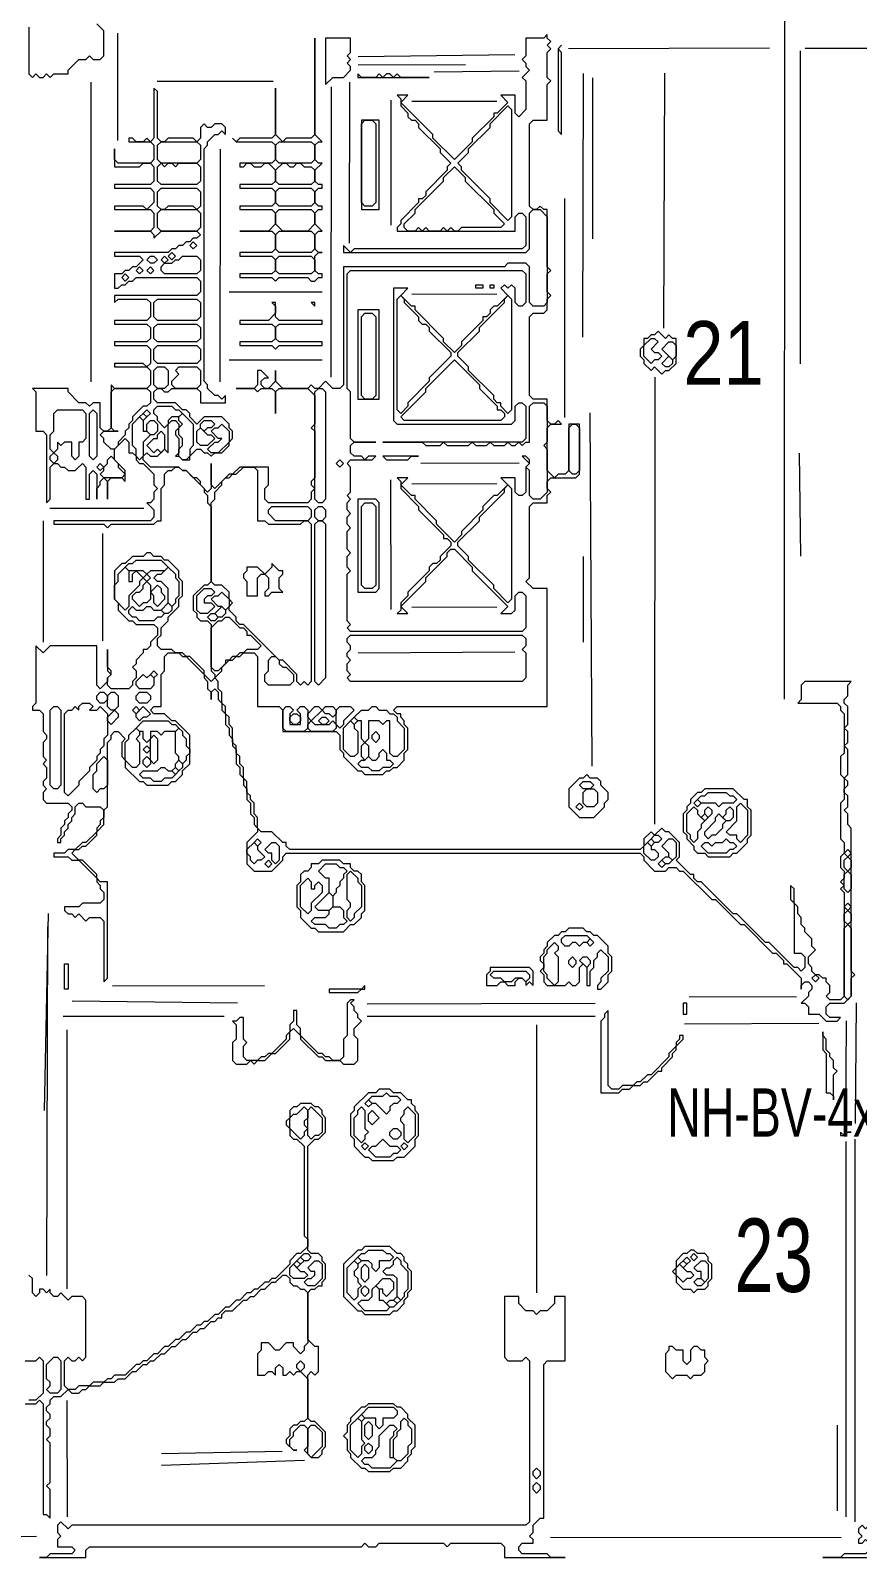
# Model space of a CAD drawing. Extents: x 10 to 1971, y 11 to 1392.
# Drawn here: x 636.5 to 867.7, y 375 to 802.1 of the extents above; entities that cross this region are included whole.
import ezdxf

# ---------------------------------------------------------------- set-up
doc = ezdxf.new("R2010")
doc.units = 0
for name, color, linetype, lineweight in [('OCR_TEXT', 6, 'Continuous', 0), ('TRACE_CURVE', 6, 'Continuous', 0), ('TRACE_STRAIGHT', 5, 'Continuous', 0), ('TRACE_TEXT_SYMBOL', 6, 'Continuous', 0)]:
    doc.layers.add(name, color=color, linetype=linetype, lineweight=lineweight)
doc.styles.add('wqy-unicode', font='wqy-unicode.lff')

msp = doc.modelspace()

# ---------------------------------------------------------------- linework, layer by layer
at = {"layer": 'TRACE_CURVE', "color": 6}
for points in [[(636, 803), (636, 790), (637, 789), (638, 790), (639, 789), (640, 789), (641, 790), (642, 789), (643, 790), (647, 790), (647, 791), (650, 794), (652, 794), (653, 795), (654, 794), (656, 794), (657, 795), (657, 802), (655, 804)], [(716, 800), (716, 773), (715, 772), (708, 772), (707, 771), (705, 773), (705, 786), (705, 773), (704, 772), (695, 772), (694, 771), (693, 772), (694, 771), (704, 771), (705, 770), (705, 766), (704, 765), (695, 765), (695, 764), (696, 764), (697, 765), (698, 765), (699, 764), (701, 764), (702, 765), (703, 765), (705, 763), (705, 760), (704, 759), (695, 759), (695, 758), (704, 758), (705, 757), (705, 754), (704, 753), (695, 753), (695, 752), (704, 752), (705, 751), (705, 748), (703, 746), (695, 746), (704, 746), (705, 745), (705, 741), (704, 740), (695, 740), (695, 739), (704, 739), (705, 738), (705, 735), (704, 734), (695, 734), (695, 733), (704, 733), (705, 732), (706, 733), (714, 733), (715, 732), (716, 732), (717, 733), (718, 733), (718, 734), (717, 734)], [(717, 734), (716, 735), (716, 739), (717, 740), (718, 740), (717, 740), (716, 741), (716, 745), (717, 746), (718, 746), (716, 748), (716, 751), (717, 752), (718, 752), (718, 753), (717, 753), (716, 754), (716, 757), (717, 758), (718, 758), (718, 759), (717, 759), (716, 760), (716, 763), (718, 765), (717, 765), (716, 766), (716, 770), (717, 771), (718, 771), (716, 773), (716, 800)], [(781, 801), (780, 800), (775, 800), (775, 795), (774, 794), (775, 793), (775, 792), (776, 791), (774, 789), (775, 788), (775, 780), (773, 778), (772, 779), (772, 784), (768, 784), (770, 782), (767, 779), (766, 779), (766, 778), (760, 772), (760, 771), (755, 766), (749, 772), (749, 773), (740, 782), (742, 784), (739, 784), (740, 783), (740, 781), (742, 779), (742, 778), (743, 777), (744, 777), (745, 776), (745, 775), (751, 769), (751, 768), (754, 765), (753, 764), (753, 763), (747, 757), (747, 756), (746, 755), (745, 755), (745, 754), (740, 749), (740, 748), (739, 747), (739, 746), (772, 746), (772, 750), (773, 751), (774, 751), (775, 750), (775, 742), (774, 741), (727, 741), (726, 740), (724, 742), (724, 740), (775, 740), (776, 741), (776, 751), (777, 752)], [(781, 646), (777, 646), (775, 648), (776, 649), (776, 669), (777, 670), (781, 670), (781, 672), (782, 673), (781, 674), (781, 676), (782, 677), (789, 677), (790, 678), (790, 692), (787, 692), (787, 679), (786, 678), (784, 678), (783, 677), (781, 679), (781, 691), (782, 692), (785, 692), (784, 693), (783, 692), (782, 692), (781, 693), (781, 699), (777, 699), (776, 700), (776, 722), (777, 723), (780, 723), (781, 724), (781, 727), (782, 728), (781, 729), (781, 734), (782, 735), (781, 736), (781, 752), (780, 752), (779, 753), (778, 752), (777, 752), (776, 753), (776, 776), (777, 777), (781, 777), (781, 787), (782, 788), (781, 789), (781, 796), (782, 797), (781, 798), (782, 799), (781, 800), (781, 801)], [(683, 702), (684, 701), (684, 698), (691, 698), (691, 700), (690, 699), (689, 700), (688, 700), (686, 702), (686, 703), (685, 704), (685, 769), (686, 770), (686, 771), (688, 773), (689, 773), (690, 774), (691, 773), (691, 775), (690, 776), (688, 776), (687, 775), (686, 775), (685, 776), (684, 775), (684, 772), (683, 771), (682, 772), (675, 772), (674, 771), (673, 771), (672, 772), (672, 785), (671, 786), (671, 772), (670, 771), (669, 772), (668, 771), (666, 771), (665, 772), (664, 772), (664, 771), (670, 771), (671, 770), (671, 766), (670, 765), (661, 765), (660, 766), (660, 769), (660, 764), (667, 764), (668, 765), (670, 765), (671, 764), (671, 760), (670, 759), (660, 759), (660, 758), (670, 758), (671, 757), (671, 754), (669, 752), (668, 753), (660, 753)], [(660, 753), (660, 752), (670, 752), (671, 751), (671, 747), (670, 746), (660, 746), (670, 746), (671, 745), (671, 744), (673, 746), (683, 746), (684, 745), (683, 744), (682, 744), (681, 743), (680, 743), (679, 742), (678, 742), (677, 741), (676, 741), (675, 740), (660, 740), (660, 739), (667, 739), (668, 738), (666, 736), (665, 736), (664, 735), (663, 735), (662, 734), (660, 734), (660, 730), (661, 730), (662, 731), (663, 731), (664, 732), (665, 732), (666, 733), (683, 733), (684, 732), (684, 729), (683, 728), (660, 728), (660, 726), (661, 727), (669, 727), (670, 726), (670, 722), (669, 721), (660, 721), (660, 720), (669, 720), (670, 719), (670, 716), (669, 715), (660, 715), (660, 714), (669, 714), (670, 713), (670, 709), (669, 708), (668, 709), (660, 709)], [(777, 752), (779, 752), (781, 750), (781, 726), (780, 725), (777, 725), (776, 726), (776, 736), (775, 737), (770, 737), (769, 736), (724, 736), (724, 703), (723, 702), (721, 702), (719, 704), (717, 702), (716, 702), (715, 703), (714, 702), (707, 702), (705, 704), (705, 707), (705, 704), (703, 702), (702, 702), (701, 703), (701, 704), (702, 705), (703, 705), (701, 707), (700, 707), (700, 703), (699, 702), (694, 702), (699, 702), (700, 701), (701, 702), (704, 702), (705, 701), (705, 695), (705, 701), (706, 702), (714, 702), (716, 700), (716, 692), (715, 691), (716, 690), (716, 677), (715, 676), (715, 675), (716, 674), (715, 673), (715, 671), (714, 670), (703, 670), (702, 671), (702, 674), (703, 675), (703, 680), (695, 680), (693, 678), (692, 678), (688, 674)], [(725, 734), (726, 735), (774, 735), (775, 734), (775, 726), (774, 725), (773, 725), (772, 726), (772, 730), (771, 731), (770, 730), (769, 731), (768, 730), (770, 728), (767, 725), (766, 725), (765, 724), (765, 723), (764, 722), (763, 722), (763, 721), (757, 715), (757, 714), (755, 712), (752, 715), (752, 716), (744, 724), (744, 725), (743, 725), (740, 728), (742, 730), (738, 730), (738, 693), (739, 692), (771, 692), (772, 693), (772, 697), (773, 698), (774, 698), (775, 697), (775, 688), (774, 687), (735, 687), (746, 687), (747, 686), (751, 686), (752, 687), (753, 686), (759, 686), (760, 687), (761, 686), (764, 686), (765, 687), (766, 686), (769, 686), (770, 687), (771, 686), (772, 686), (773, 687), (774, 686), (775, 687), (776, 687), (776, 697), (777, 698)], [(747, 649), (753, 655), (753, 656), (754, 657), (755, 657), (760, 652), (760, 651), (770, 641), (768, 639), (771, 639), (772, 640), (772, 644), (773, 645), (774, 645), (775, 644), (775, 635), (774, 634), (726, 634), (725, 635), (726, 636), (725, 637), (725, 650), (726, 651), (725, 652), (725, 655), (726, 656), (725, 657), (725, 662), (726, 663), (725, 664), (725, 666), (726, 667), (725, 668), (725, 670), (726, 671), (725, 672), (726, 673), (726, 680), (725, 681), (726, 682), (732, 682), (733, 683), (731, 683), (730, 682), (729, 683), (727, 683), (726, 684), (726, 686), (727, 687), (733, 687), (727, 687), (726, 688), (726, 701), (725, 702), (725, 734)], [(660, 709), (660, 708), (669, 708), (670, 707), (670, 703), (669, 702), (660, 702), (659, 703), (659, 691), (658, 690), (657, 690), (656, 691), (656, 698), (654, 698), (653, 697), (652, 698), (650, 698), (647, 701), (647, 702), (637, 702), (638, 701), (638, 690), (640, 690), (641, 689), (641, 670), (642, 671), (642, 680), (643, 681), (644, 681), (645, 680), (646, 680), (647, 679), (649, 679), (651, 681), (652, 680), (652, 671), (653, 671), (653, 678), (654, 679), (655, 678), (655, 671), (655, 674), (656, 675), (656, 676), (657, 677), (658, 676), (658, 671), (658, 676), (659, 677), (662, 677), (663, 676), (663, 679), (660, 682), (660, 685), (663, 688), (664, 687), (664, 684), (665, 684), (666, 683), (666, 682), (667, 681), (668, 681), (671, 678), (671, 675)], [(688, 674), (687, 675), (687, 681), (687, 674), (686, 673), (684, 675), (684, 676), (683, 677), (682, 677), (680, 679), (679, 679), (678, 680), (670, 680), (668, 682), (668, 683), (669, 684), (670, 683), (672, 683), (674, 685), (675, 684), (675, 692), (676, 693), (677, 693), (678, 692), (678, 691), (677, 690), (677, 689), (678, 688), (678, 684), (677, 683), (678, 683), (679, 682), (681, 682), (681, 683), (683, 685), (684, 685), (685, 684), (686, 684), (687, 683), (688, 684), (690, 684), (692, 686), (692, 687), (693, 688), (693, 690), (692, 691), (692, 692), (690, 694), (685, 694), (683, 692), (681, 694), (681, 695), (680, 696), (679, 696), (677, 698), (672, 698), (671, 699), (671, 701), (672, 702), (673, 702), (674, 701), (675, 701), (676, 702), (683, 702)], [(777, 698), (780, 698), (781, 697), (781, 687), (780, 686), (781, 685), (781, 673), (779, 671), (777, 671), (776, 672), (776, 679), (775, 680), (776, 681), (776, 682), (775, 683), (774, 683), (776, 681), (775, 680), (775, 673), (774, 672), (773, 672), (772, 673), (772, 677), (768, 677), (770, 675), (767, 672), (766, 672), (763, 669), (763, 668), (757, 662), (757, 661), (755, 659), (750, 664), (750, 665), (744, 671), (744, 672), (743, 672), (740, 675), (742, 677), (739, 677), (740, 676), (740, 674), (745, 669), (745, 668), (752, 661), (752, 660), (753, 660), (754, 659), (754, 658), (751, 655), (751, 654), (750, 653), (749, 653), (748, 652), (748, 651), (742, 645), (742, 644), (740, 642), (740, 640), (739, 639), (742, 639), (740, 641), (747, 648), (747, 649)], [(671, 675), (672, 674), (671, 673), (671, 671), (670, 670), (669, 670), (671, 668), (671, 666), (670, 665), (643, 665), (643, 664), (657, 664), (658, 663), (659, 664), (671, 664), (672, 665), (673, 665), (673, 674), (674, 675), (674, 678), (675, 679), (676, 679), (677, 680), (678, 680), (679, 679), (680, 679), (685, 674), (685, 673), (686, 672), (686, 670), (687, 669), (687, 648), (686, 647), (685, 647), (682, 644), (682, 640), (683, 639), (683, 638), (684, 637), (686, 637), (687, 636), (687, 623), (688, 622), (688, 621), (687, 620), (685, 622), (685, 623), (681, 627), (680, 627), (679, 628), (677, 628), (676, 629), (673, 629), (672, 630), (672, 632), (673, 633), (673, 635), (675, 637), (675, 638), (678, 641), (678, 643), (679, 644), (679, 648), (678, 649)], [(678, 649), (678, 651), (675, 654), (674, 654), (673, 655), (671, 655), (670, 656), (669, 656), (668, 655), (665, 655), (663, 653), (662, 653), (660, 651), (660, 643), (661, 642), (661, 640), (664, 637), (665, 637), (666, 636), (671, 636), (672, 635), (672, 633), (670, 631), (670, 630), (669, 629), (668, 629), (668, 628), (666, 626), (666, 625), (665, 624), (666, 623), (666, 621), (665, 620), (665, 619), (664, 618), (659, 618), (658, 619), (658, 621), (659, 622), (659, 623), (658, 624), (658, 629), (658, 623), (659, 622), (658, 621), (658, 620), (656, 618), (655, 619), (655, 630), (642, 630), (640, 628), (638, 630), (638, 614), (637, 613), (637, 612), (639, 612), (640, 611), (640, 606), (641, 605), (641, 604), (640, 603), (640, 599), (641, 598), (640, 597)], [(700, 579), (700, 582), (699, 583), (699, 586), (698, 587), (698, 588), (697, 589), (697, 592), (696, 593), (696, 596), (695, 597), (695, 599), (694, 600), (694, 602), (693, 603), (693, 607), (692, 608), (692, 610), (691, 611), (691, 613), (690, 614), (690, 617), (689, 618), (689, 620), (688, 621), (690, 623), (690, 624), (692, 626), (693, 626), (694, 627), (695, 627), (696, 628), (699, 628), (700, 627), (700, 613), (706, 613), (707, 612), (707, 606), (722, 606), (723, 605), (723, 601), (724, 600), (724, 599), (728, 595), (729, 595), (730, 594), (735, 594), (736, 595), (737, 595), (738, 596), (739, 596), (741, 598), (741, 600), (742, 601), (742, 607), (741, 608), (741, 609), (740, 610), (740, 611), (739, 611), (738, 612), (739, 613), (781, 613), (781, 646)], [(649, 554), (650, 555), (652, 553), (653, 554), (656, 554), (657, 553), (657, 536), (658, 537), (658, 564), (656, 564), (655, 565), (655, 566), (651, 570), (650, 570), (648, 572), (649, 573), (650, 573), (651, 574), (652, 574), (655, 577), (655, 578), (657, 580), (657, 584), (658, 585), (658, 603), (659, 604), (659, 605), (660, 606), (661, 606), (663, 604), (662, 603), (662, 599), (663, 598), (663, 596), (667, 592), (668, 592), (669, 591), (675, 591), (676, 592), (677, 592), (679, 594), (679, 595), (681, 597), (681, 605), (677, 609), (676, 609), (674, 611), (671, 611), (670, 612), (671, 613), (673, 613), (673, 622), (674, 623), (674, 627), (675, 628), (678, 628), (679, 627), (680, 627), (685, 622), (685, 621), (686, 620), (686, 618), (687, 617), (687, 615)], [(854, 529), (854, 527), (857, 527), (859, 525), (862, 525), (863, 526), (860, 526), (859, 527), (859, 529), (860, 530), (864, 530), (866, 532), (866, 537), (867, 538), (866, 539), (866, 579), (865, 580), (865, 583), (864, 584), (865, 585), (865, 588), (864, 589), (864, 590), (865, 591), (865, 592), (864, 593), (865, 594), (865, 601), (864, 602), (865, 603), (865, 606), (864, 607), (865, 608), (865, 613), (864, 614), (864, 615), (865, 616), (865, 619), (866, 620), (853, 620), (852, 619), (852, 615), (851, 614), (862, 614), (863, 613), (863, 612), (864, 611), (864, 600), (863, 599), (863, 594), (864, 593), (864, 587), (863, 586), (863, 576), (864, 575), (864, 572), (863, 571), (863, 568), (864, 567), (864, 565), (863, 564), (864, 563), (863, 562), (864, 561)], [(687, 615), (687, 617), (688, 618), (689, 617), (689, 615), (690, 614), (690, 612), (691, 611), (691, 608), (692, 607), (692, 605), (693, 604), (693, 602), (694, 601), (694, 597), (695, 596), (695, 594), (696, 593), (696, 591), (697, 590), (697, 587), (698, 586), (698, 583), (699, 582), (699, 580), (700, 579), (700, 578), (697, 575), (697, 569), (699, 567), (704, 567), (707, 570), (707, 571), (708, 572), (807, 572), (808, 571), (808, 570), (811, 567), (814, 567), (815, 568), (817, 568), (818, 567), (819, 567), (827, 559), (828, 559), (835, 552), (836, 552), (844, 544), (845, 544), (847, 542), (847, 541), (848, 541), (852, 537), (852, 534), (852, 535), (853, 536), (854, 536), (855, 535), (855, 534), (854, 533), (854, 532), (852, 530), (853, 530), (854, 529)], [(640, 597), (641, 596), (641, 593), (640, 592), (640, 591), (641, 590), (640, 589), (640, 587), (641, 586), (647, 586), (648, 585), (648, 584), (647, 583), (647, 582), (646, 581), (646, 580), (645, 579), (645, 577), (644, 576), (644, 575), (645, 575), (645, 576), (646, 577), (646, 578), (647, 579), (647, 580), (648, 581), (648, 582), (649, 583), (649, 585), (650, 586), (651, 586), (652, 585), (656, 585), (657, 584), (657, 582), (656, 581), (656, 580), (655, 579), (655, 578), (652, 575), (651, 575), (649, 573), (647, 573), (646, 572), (643, 572), (643, 571), (647, 571), (648, 570), (650, 570), (655, 565), (655, 564), (656, 563), (656, 562), (657, 561), (657, 559), (656, 558), (651, 558), (650, 557), (646, 557), (646, 556), (647, 555), (648, 555), (649, 554)], [(864, 561), (864, 532), (863, 531), (860, 531), (859, 532), (860, 533), (860, 535), (859, 536), (859, 537), (858, 537), (857, 538), (856, 538), (855, 539), (855, 540), (854, 541), (854, 543), (856, 545), (855, 546), (855, 548), (853, 550), (853, 551), (852, 552), (852, 554), (851, 555), (851, 557), (850, 558), (850, 562), (849, 563), (849, 559), (850, 558), (850, 544), (852, 544), (853, 543), (853, 540), (852, 539), (851, 540), (850, 540), (843, 547), (842, 547), (834, 555), (833, 555), (824, 564), (823, 564), (822, 565), (822, 566), (821, 566), (817, 570), (818, 571), (818, 575), (815, 578), (814, 578), (813, 579), (811, 577), (810, 578), (808, 576), (808, 574), (807, 573), (709, 573), (708, 574), (708, 575), (707, 575), (704, 578), (701, 578), (700, 579)], [(712, 502), (711, 501), (710, 501), (709, 500), (709, 498), (708, 497), (708, 496), (709, 495), (709, 493), (710, 492), (711, 492), (713, 490), (713, 465), (714, 464), (714, 462), (712, 460), (711, 460), (709, 458), (709, 457), (705, 453), (704, 453), (703, 452), (702, 452), (700, 450), (699, 450), (698, 449), (697, 449), (695, 447), (694, 447), (692, 445), (691, 445), (689, 443), (688, 443), (686, 441), (685, 441), (684, 440), (683, 440), (681, 438), (680, 438), (678, 436), (677, 436), (675, 434), (674, 434), (672, 432), (671, 432), (669, 430), (668, 430), (667, 429), (666, 429), (663, 426), (660, 426), (659, 425), (658, 425), (657, 424), (654, 424), (653, 423), (650, 423), (649, 422), (647, 422), (646, 423), (646, 430), (647, 431), (648, 430), (649, 430)], [(717, 427), (717, 434), (716, 434), (714, 436), (714, 449), (715, 450), (716, 450), (717, 451), (718, 451), (718, 452), (719, 453), (719, 457), (718, 458), (718, 459), (717, 460), (715, 460), (714, 461), (714, 490), (716, 492), (717, 492), (719, 494), (719, 498), (718, 499), (718, 500), (717, 501), (716, 501), (715, 502), (712, 502)], [(649, 430), (650, 431), (651, 430), (652, 431), (652, 447), (651, 448), (648, 448), (647, 447), (645, 449), (644, 448), (643, 448), (642, 449), (642, 450), (641, 449), (640, 450), (639, 450), (639, 449), (638, 448), (637, 449), (637, 453), (636, 454)], [(642, 407), (641, 408), (642, 409), (642, 411), (641, 412), (641, 413), (642, 414), (642, 415), (641, 416), (641, 417), (642, 418), (642, 419), (643, 420), (645, 420), (647, 422), (648, 421), (650, 421), (651, 422), (652, 422), (653, 423), (656, 423), (657, 424), (660, 424), (661, 425), (663, 425), (665, 427), (666, 427), (668, 429), (669, 429), (670, 430), (671, 430), (673, 432), (674, 432), (676, 434), (677, 434), (679, 436), (680, 436), (682, 438), (683, 438), (684, 439), (685, 439), (687, 441), (688, 441), (689, 442), (690, 442), (690, 443), (691, 444), (693, 444), (696, 447), (697, 447), (698, 448), (699, 448), (701, 450), (702, 450), (704, 452), (705, 452), (707, 454), (708, 454), (709, 453), (709, 452), (710, 451), (711, 451), (712, 450), (713, 450)], [(713, 450), (714, 449), (714, 435), (713, 434), (713, 433), (712, 432), (710, 434), (710, 435), (708, 435), (706, 433), (705, 433), (703, 435), (701, 435), (701, 433), (700, 432), (700, 426), (702, 426), (703, 427), (704, 427), (705, 426), (705, 428), (706, 429), (707, 428), (707, 426), (708, 426), (709, 427), (710, 426), (711, 427), (712, 427), (714, 425), (714, 414), (713, 413), (712, 413), (711, 412), (710, 412), (709, 411), (709, 409), (708, 408), (708, 407), (710, 405), (711, 405), (710, 405), (709, 406), (709, 408), (710, 409), (710, 410), (712, 412), (713, 412), (714, 411), (714, 406), (713, 405), (715, 403), (717, 403), (718, 404), (718, 405), (719, 406), (719, 410), (716, 413), (715, 413), (714, 414), (714, 426), (715, 427), (716, 426), (717, 427)], [(635, 430), (638, 430), (639, 431), (640, 430), (640, 421), (638, 419), (636, 419)], [(635, 418), (638, 418), (639, 419), (640, 418), (640, 387), (641, 387), (642, 386), (642, 394), (641, 395), (642, 396), (642, 407)]]:
    msp.add_lwpolyline(points, dxfattribs=at)
for points in [[(770, 781), (771, 780), (771, 750), (770, 749), (765, 754), (765, 755), (757, 763), (757, 764), (756, 765), (759, 768), (759, 769), (765, 775), (765, 776)], [(672, 770), (673, 771), (683, 771), (684, 770), (684, 766), (683, 765), (673, 765), (672, 766)], [(705, 770), (706, 771), (715, 771), (716, 770), (716, 766), (715, 765), (706, 765), (705, 766)], [(672, 764), (673, 765), (674, 764), (675, 765), (676, 765), (677, 764), (678, 765), (683, 765), (684, 764), (684, 760), (683, 759), (673, 759), (672, 760)], [(707, 765), (708, 765), (709, 764), (710, 764), (711, 765), (712, 765), (713, 764), (715, 764), (716, 763), (716, 760), (715, 759), (706, 759), (705, 760), (705, 763)], [(755, 764), (758, 761), (758, 760), (766, 752), (766, 751), (769, 748), (768, 747), (757, 747), (756, 746), (755, 746), (754, 747), (753, 746), (752, 747), (751, 746), (748, 746), (747, 747), (746, 746), (745, 747), (744, 746), (742, 746), (741, 747), (741, 748), (744, 751), (744, 752), (752, 760), (752, 761)], [(672, 757), (673, 758), (683, 758), (684, 757), (684, 753), (683, 752), (682, 753), (675, 753), (674, 752), (673, 752), (672, 753)], [(705, 757), (706, 758), (715, 758), (716, 757), (716, 754), (715, 753), (706, 753), (705, 754)], [(672, 751), (673, 752), (683, 752), (684, 751), (684, 747), (683, 746), (673, 746), (672, 747)], [(705, 751), (706, 752), (715, 752), (716, 751), (716, 748), (714, 746), (707, 746), (705, 748)], [(705, 745), (706, 746), (715, 746), (716, 745), (716, 741), (715, 740), (706, 740), (705, 741)], [(669, 738), (670, 739), (671, 739), (672, 738), (671, 737), (670, 737)], [(678, 738), (679, 739), (683, 739), (684, 738), (684, 735), (683, 734), (674, 734), (673, 735), (673, 736), (674, 737), (676, 737), (677, 738)], [(673, 738), (674, 739), (675, 738), (674, 737)], [(675, 739), (676, 740), (677, 739), (676, 738)], [(681, 742), (682, 743), (683, 742), (682, 741)], [(705, 738), (706, 739), (715, 739), (716, 738), (716, 735), (715, 734), (706, 734), (705, 735)], [(666, 735), (667, 736), (668, 735), (667, 734)], [(669, 735), (670, 736), (671, 735), (670, 734)], [(662, 733), (663, 734), (664, 733), (663, 732)], [(671, 726), (672, 727), (683, 727), (684, 726), (684, 722), (683, 721), (672, 721), (671, 722)], [(739, 727), (740, 728), (741, 727), (741, 726), (745, 722), (745, 721), (746, 720), (747, 720), (748, 719), (748, 718), (754, 712), (754, 711), (748, 705), (748, 704), (742, 698), (742, 697), (740, 695), (739, 696)], [(769, 727), (770, 728), (771, 727), (771, 696), (770, 695), (768, 697), (768, 698), (767, 698), (766, 699), (766, 700), (759, 707), (759, 708), (756, 711), (756, 712), (762, 718), (762, 719), (769, 726)], [(671, 719), (672, 720), (683, 720), (684, 719), (684, 716), (683, 715), (672, 715), (671, 716)], [(671, 713), (672, 714), (683, 714), (684, 713), (684, 710), (683, 709), (672, 709), (671, 710)], [(755, 710), (762, 703), (762, 702), (767, 697), (767, 696), (768, 696), (769, 695), (769, 694), (768, 693), (741, 693), (740, 694), (747, 701), (747, 702)], [(671, 707), (672, 708), (674, 708), (675, 707), (675, 703), (674, 702), (672, 702), (671, 703)], [(677, 707), (678, 708), (683, 708), (684, 707), (684, 703), (683, 702), (677, 702), (676, 703), (676, 704), (678, 706)], [(659, 701), (660, 702), (669, 702), (670, 701), (670, 698), (669, 697), (668, 697), (665, 694), (665, 693), (664, 692), (664, 691), (663, 690), (663, 689), (661, 687), (661, 686), (660, 685), (659, 685), (657, 687), (657, 688), (656, 689), (657, 690), (661, 690), (660, 690), (659, 691)], [(716, 701), (717, 702), (718, 702), (719, 701), (719, 671), (718, 670), (717, 670), (716, 671)], [(671, 696), (672, 697), (676, 697), (677, 696), (678, 696), (679, 695), (678, 694), (676, 694), (675, 693), (675, 692), (674, 691), (672, 693), (672, 694), (671, 695)], [(643, 695), (644, 696), (651, 696), (652, 695), (652, 688), (651, 687), (650, 687), (650, 683), (649, 682), (648, 683), (648, 687), (646, 687), (645, 686), (644, 687), (644, 685), (643, 684), (642, 685), (642, 689), (643, 690)], [(653, 695), (654, 696), (655, 695), (655, 683), (654, 682), (653, 683)], [(667, 694), (668, 693), (668, 690), (669, 690), (670, 689), (668, 687), (668, 683), (667, 682), (666, 683), (666, 685), (665, 686), (665, 692)], [(667, 694), (668, 695), (669, 694), (668, 693)], [(668, 695), (669, 696), (670, 695), (669, 694)], [(669, 692), (670, 693), (671, 693), (672, 692), (672, 690), (671, 689), (670, 689), (669, 690)], [(678, 694), (679, 695), (682, 692), (682, 686), (681, 685), (681, 683), (680, 682), (679, 682), (678, 683), (678, 685), (679, 686), (679, 688), (678, 689), (678, 691), (679, 692), (678, 693)], [(684, 692), (685, 693), (687, 693), (688, 692), (687, 691), (686, 691), (685, 690), (684, 691)], [(689, 691), (690, 692), (692, 690), (692, 687), (689, 684), (687, 684), (686, 685), (688, 687), (689, 687), (690, 688), (689, 688), (687, 690), (688, 691)], [(787, 691), (788, 692), (789, 692), (790, 691), (790, 679), (789, 678), (788, 678), (787, 679)], [(672, 689), (673, 690), (674, 689), (674, 685), (673, 684), (672, 685), (671, 684), (669, 686), (671, 688), (672, 688)], [(683, 690), (684, 691), (686, 689), (687, 689), (688, 688), (686, 686), (684, 686), (683, 687)], [(642, 683), (643, 684), (644, 683), (644, 682), (643, 681), (642, 682)], [(655, 680), (656, 681), (657, 680), (656, 679)], [(658, 682), (659, 683), (661, 681), (661, 680), (663, 678), (662, 677), (657, 677), (656, 678), (657, 679), (657, 680), (658, 681)], [(696, 680), (699, 680), (700, 679), (700, 665), (702, 665), (703, 664), (712, 664), (713, 665), (714, 665), (715, 664), (715, 620), (714, 619), (713, 620), (712, 619), (711, 620), (711, 622), (707, 626), (706, 626), (696, 636), (695, 636), (694, 637), (694, 638), (692, 640), (692, 641), (693, 642), (692, 643), (692, 645), (690, 647), (688, 647), (687, 648), (687, 670), (688, 671), (688, 673), (690, 675), (690, 676), (691, 677), (692, 677), (693, 678), (694, 678)], [(722, 681), (723, 682), (724, 681), (723, 680)], [(769, 674), (770, 675), (771, 674), (771, 643), (770, 642), (766, 646), (766, 647), (759, 654), (759, 655), (756, 658), (756, 659), (762, 665), (762, 666), (769, 673)], [(703, 668), (704, 669), (714, 669), (715, 668), (715, 666), (714, 665), (705, 665), (703, 667)], [(716, 668), (717, 669), (718, 669), (719, 668), (719, 666), (718, 665), (717, 665), (716, 666)], [(716, 664), (717, 665), (718, 665), (719, 664), (719, 621), (717, 619), (716, 620)], [(665, 653), (666, 654), (673, 654), (675, 652), (674, 651), (670, 651), (669, 650), (668, 651), (664, 651), (663, 652), (664, 653)], [(663, 652), (664, 651), (664, 648), (665, 648), (665, 650), (666, 651), (668, 649), (667, 648), (667, 647), (664, 644), (664, 641), (663, 640), (660, 643), (660, 647), (661, 648), (661, 650)], [(668, 649), (669, 650), (670, 649), (669, 648)], [(675, 652), (677, 650), (677, 649), (678, 648), (678, 644), (677, 643), (677, 642), (676, 641), (675, 642), (675, 646), (673, 648), (672, 648), (671, 649), (672, 650), (673, 650)], [(668, 647), (669, 648), (670, 647), (670, 643), (669, 642), (668, 642), (667, 641), (665, 643), (665, 644), (666, 645), (667, 645), (668, 646)], [(672, 647), (673, 646), (673, 645), (674, 644), (674, 643), (672, 641), (671, 642), (671, 644), (670, 645)], [(685, 646), (687, 646), (688, 645), (687, 644), (686, 644), (685, 643), (685, 642), (687, 642), (688, 641), (686, 639), (684, 639), (683, 640), (683, 644)], [(689, 644), (690, 645), (692, 643), (692, 641), (691, 640), (690, 641), (689, 641), (687, 643), (688, 644)], [(664, 640), (665, 641), (666, 640), (668, 640), (669, 641), (670, 641), (671, 640), (673, 640), (674, 639), (673, 638), (672, 638), (671, 637), (667, 637), (666, 638), (665, 638), (664, 639)], [(675, 642), (676, 641), (676, 640), (675, 639), (674, 639), (673, 640)], [(690, 641), (691, 640), (691, 639), (690, 638), (689, 638), (688, 639)], [(686, 638), (687, 639), (688, 639), (689, 638), (688, 637), (687, 637)], [(690, 637), (691, 638), (692, 638), (695, 635), (696, 635), (697, 634), (697, 633), (698, 633), (701, 630), (700, 629), (697, 629), (696, 628), (695, 628), (694, 627), (693, 627), (692, 626), (691, 626), (691, 625), (689, 623), (688, 623), (687, 624), (687, 635), (689, 637)], [(725, 632), (726, 633), (774, 633), (775, 632), (775, 630), (774, 629), (775, 628), (775, 621), (774, 620), (726, 620), (725, 621), (726, 622), (725, 623), (725, 625), (726, 626), (725, 627), (725, 628), (726, 629), (726, 630), (725, 631)], [(703, 626), (704, 627), (705, 627), (706, 626), (706, 625), (707, 624), (708, 624), (710, 622), (710, 620), (709, 619), (703, 619), (702, 620), (702, 622), (703, 623)], [(668, 622), (669, 621), (670, 622), (671, 621), (671, 619), (670, 618), (667, 618), (666, 619), (666, 620)], [(670, 622), (671, 623), (672, 622), (671, 621)], [(655, 616), (656, 617), (657, 617), (658, 616), (658, 615), (657, 614), (656, 614), (655, 615)], [(658, 616), (659, 617), (660, 617), (661, 616), (661, 613), (660, 612), (659, 612), (658, 613)], [(666, 616), (667, 617), (669, 617), (670, 616), (670, 615), (669, 614), (667, 614), (666, 615)], [(642, 612), (643, 613), (644, 613), (645, 612), (645, 591), (644, 590), (643, 590), (642, 591)], [(650, 613), (651, 614), (653, 614), (654, 613), (653, 612), (655, 612), (656, 613), (658, 611), (658, 605), (657, 604), (657, 602), (656, 601), (656, 600), (655, 599), (655, 598), (653, 596), (653, 595), (650, 592), (650, 591), (647, 588), (646, 589), (646, 611), (647, 612), (648, 612), (649, 613), (650, 612)], [(660, 612), (661, 611), (661, 610), (659, 608), (658, 609), (658, 610)], [(665, 612), (666, 613), (667, 612), (666, 611)], [(668, 613), (670, 611), (669, 610), (668, 610), (667, 609), (666, 610), (666, 611)], [(707, 612), (708, 613), (709, 613), (710, 612), (709, 611), (709, 608), (712, 608), (712, 611), (711, 612), (712, 613), (713, 613), (714, 612), (714, 607), (713, 606), (708, 606), (707, 607)], [(709, 610), (710, 611), (711, 611), (712, 610), (712, 609), (711, 608), (710, 608), (709, 609)], [(716, 613), (717, 613), (718, 612), (715, 609), (714, 610), (714, 611)], [(718, 612), (719, 613), (721, 613), (722, 612), (722, 611), (721, 610), (720, 611), (719, 611)], [(722, 612), (723, 613), (726, 613), (727, 612), (724, 609), (724, 608), (723, 607), (722, 608)], [(731, 612), (732, 613), (733, 613), (734, 612), (736, 612), (737, 611), (738, 611), (739, 610), (739, 609), (741, 607), (741, 601), (739, 599), (738, 599), (737, 600), (737, 609), (736, 609), (735, 608), (734, 609), (731, 609), (731, 604), (730, 603), (729, 604), (729, 609), (728, 609), (727, 610), (729, 612)], [(666, 607), (667, 606), (667, 605), (666, 604), (667, 603), (667, 597), (666, 596), (665, 596), (663, 598), (663, 603), (664, 604), (664, 605)], [(668, 609), (675, 609), (676, 608), (677, 608), (678, 607), (677, 606), (674, 606), (673, 605), (672, 606), (670, 606), (670, 604), (669, 603), (668, 604), (668, 606), (667, 606), (666, 607)], [(677, 606), (678, 607), (679, 606), (679, 605), (680, 604), (680, 602), (681, 601), (681, 600), (680, 599), (680, 598), (679, 597), (678, 598), (678, 599), (677, 600)], [(714, 608), (715, 609), (716, 608), (720, 608), (721, 609), (722, 608), (722, 607), (721, 606), (715, 606), (714, 607)], [(717, 609), (718, 610), (719, 610), (720, 609), (719, 608), (718, 608)], [(726, 609), (727, 608), (727, 607), (728, 606), (728, 600), (727, 599), (726, 599), (724, 601), (724, 607)], [(726, 609), (727, 610), (728, 609), (727, 608)], [(670, 604), (671, 605), (672, 604), (672, 598), (671, 597), (670, 598)], [(729, 602), (730, 603), (731, 602), (731, 599), (730, 598), (729, 599)], [(732, 605), (733, 606), (734, 605), (734, 604), (733, 603), (732, 604)], [(657, 599), (658, 598), (658, 591), (657, 590), (656, 590), (655, 589), (654, 590), (654, 594), (655, 595), (655, 597)], [(668, 601), (669, 602), (670, 601), (669, 600)], [(668, 598), (669, 599), (670, 598), (670, 597), (669, 596), (668, 597)], [(677, 597), (678, 598), (679, 597), (679, 596), (678, 595), (677, 596)], [(734, 600), (735, 601), (736, 600), (736, 598), (737, 598), (738, 597), (737, 596), (735, 596), (734, 595), (732, 595), (731, 596), (729, 596), (728, 597), (729, 598), (730, 598), (731, 599), (732, 598), (733, 598), (734, 599)], [(672, 595), (673, 596), (674, 596), (675, 595), (676, 595), (677, 594), (676, 593), (674, 593), (673, 592), (671, 592), (670, 593), (668, 593), (667, 594), (668, 595)], [(676, 595), (677, 596), (678, 595), (677, 594)], [(810, 576), (811, 577), (812, 577), (813, 576), (812, 575), (811, 575)], [(699, 575), (700, 574), (700, 573), (702, 571), (701, 570), (700, 570), (699, 569), (698, 570), (698, 571), (697, 572), (697, 573)], [(699, 575), (700, 576), (701, 575), (700, 574)], [(704, 575), (705, 575), (706, 574), (706, 570), (705, 569), (704, 570), (704, 572), (703, 572), (702, 573)], [(808, 574), (809, 575), (810, 574), (810, 573), (811, 573), (812, 572), (812, 571), (811, 570), (810, 570), (808, 572)], [(809, 575), (810, 576), (811, 575), (810, 574)], [(815, 576), (816, 576), (817, 575), (817, 571), (816, 570), (815, 571), (815, 572), (813, 574)], [(864, 572), (865, 573), (866, 572), (865, 571)], [(702, 569), (703, 570), (704, 569), (703, 568)], [(812, 569), (813, 570), (814, 569), (813, 568)], [(813, 570), (814, 571), (815, 571), (816, 570), (815, 569), (814, 569)], [(864, 570), (865, 571), (866, 570), (866, 568), (865, 567), (864, 568)], [(864, 566), (865, 567), (866, 566), (866, 562), (865, 561), (864, 562)], [(864, 557), (865, 558), (866, 557), (865, 556)], [(864, 555), (865, 556), (866, 555), (866, 553), (865, 552), (864, 553)], [(864, 551), (865, 552), (866, 551), (866, 532), (865, 531), (864, 532)], [(855, 537), (856, 538), (857, 537), (856, 536)], [(713, 501), (714, 500), (714, 498), (713, 497), (713, 496), (714, 495), (713, 494), (713, 493), (712, 492), (709, 495), (709, 498), (710, 499), (711, 499)], [(714, 500), (715, 501), (718, 498), (718, 494), (717, 493), (716, 493), (715, 492), (714, 493)], [(709, 456), (710, 457), (712, 455), (713, 455), (714, 454), (713, 453), (710, 453), (709, 454)], [(710, 457), (711, 458), (712, 457), (711, 456)], [(711, 458), (712, 459), (713, 458), (712, 457)], [(712, 459), (713, 460), (714, 460), (715, 459), (714, 458), (713, 458)], [(716, 458), (717, 458), (718, 457), (718, 453), (716, 451), (714, 451), (713, 452), (714, 453), (715, 453), (716, 454), (716, 455), (715, 455), (714, 456)], [(769, 448), (769, 431), (770, 430), (774, 430), (775, 431), (776, 430), (776, 385), (775, 384), (648, 384), (647, 383), (645, 385), (644, 384), (644, 382), (645, 381), (644, 380), (644, 378), (648, 378), (649, 377), (648, 376), (642, 376), (641, 375), (639, 375), (652, 375), (652, 377), (653, 378), (729, 378), (730, 379), (731, 378), (733, 378), (734, 379), (752, 379), (753, 378), (754, 379), (768, 379), (769, 378), (769, 375), (786, 375), (782, 375), (781, 376), (774, 376), (773, 377), (773, 378), (774, 379), (777, 379), (777, 380), (776, 381), (777, 382), (777, 384), (779, 386), (780, 386), (780, 429), (781, 430), (786, 430), (786, 448), (783, 448), (783, 446), (781, 444), (779, 444), (778, 443), (777, 444), (775, 444), (773, 446), (773, 448)], [(643, 431), (644, 431), (645, 430), (645, 422), (644, 421), (642, 421), (641, 422), (642, 423), (642, 424), (641, 425), (641, 429)], [(711, 429), (712, 430), (713, 429), (713, 428), (712, 427), (711, 428)], [(714, 411), (715, 412), (716, 412), (718, 410), (718, 406), (715, 403), (714, 404)], [(777, 399), (778, 400), (779, 399), (779, 398), (778, 397), (777, 398)], [(777, 395), (778, 396), (779, 395), (779, 394), (778, 393), (777, 394)]]:
    msp.add_lwpolyline(points, close=True, dxfattribs=at)
at = {"layer": 'TRACE_STRAIGHT', "color": 5}
for p, q in [((847.36, 615.12), (847.38, 810.12)), ((660.84, 801.38), (660.84, 771.38)), ((728.11, 794.82), (771.89, 795.37)), ((786.88, 797.12), (843.13, 797.24)), ((851.68, 796.38), (851.69, 708.87)), ((853.13, 797.15), (896.87, 797.21)), ((728.13, 792.54), (758.13, 792.6)), ((749.37, 790.54), (773.12, 790.82)), ((653.39, 787.63), (653.39, 703.88)), ((671.87, 787.95), (704.38, 787.96)), ((720.6, 705.12), (720.61, 786.38)), ((725.72, 742.62), (725.74, 787.62)), ((790.89, 716.37), (791.12, 790.12)), ((793.6, 788.88), (793.61, 743.87)), ((813.55, 718.87), (813.85, 790.13)), ((737.23, 782.63), (737.26, 747.62)), ((743.13, 782.3), (766.88, 782.36)), ((689.56, 703.87), (689.65, 768.87)), ((785.87, 693.87), (785.91, 755.13)), ((692, 729), (718, 729)), ((743.13, 728.4), (766.88, 728.49)), ((692, 710), (718, 710)), ((811.09, 580.12), (811.11, 705.13)), ((792.89, 695.12), (793.44, 596.37)), ((851.45, 683.88), (851.76, 655.11)), ((745.62, 681.11), (773.13, 681.15)), ((737.18, 676.38), (737.26, 640.12)), ((743.13, 675.33), (766.88, 675.37)), ((641.87, 668.47), (668.13, 668.48)), ((640, 665), (640, 631)), ((656.72, 631.38), (656.73, 661.38)), ((791, 655), (791, 631)), ((743.12, 640.91), (766.88, 640.83)), ((728.12, 628.04), (771.88, 628.29)), ((640.36, 500.05), (641.5, 555.11)), ((641.01, 453.87), (641.33, 551.38)), ((659.37, 534.9), (701.88, 534.98)), ((648.1, 530.72), (694.36, 530.16)), ((730.62, 529.82), (794.37, 530.06)), ((820.62, 531.87), (850.63, 531.82)), ((867.17, 496.37), (867.43, 530.13)), ((645.62, 526.38), (690.62, 526.38)), ((730.62, 526.38), (794.38, 526.38)), ((646.7, 450.12), (646.72, 522.63)), ((778, 524), (778, 449)), ((819.37, 524.24), (856.89, 524.49)), ((864.42, 496.37), (864.65, 525.13)), ((864.56, 386.37), (864.59, 491.37)), ((867, 492), (867, 385)), ((646.69, 418.88), (646.7, 386.37)), ((862, 412), (862, 388)), ((673.1, 400.78), (713.14, 402.18)), ((673.12, 404.05), (706.88, 404.69)), ((445.64, 379.85), (638.15, 380.94)), ((781.87, 380.67), (863.12, 380.6))]:
    msp.add_line(p, q, dxfattribs=at)
at = {"layer": 'TRACE_TEXT_SYMBOL', "color": 6}
for points in [[(719, 800), (719, 787), (721, 789), (724, 789), (726, 791), (726, 792), (725, 793), (726, 794), (725, 795), (726, 796), (726, 800)], [(785, 798), (784, 797), (784, 774), (785, 773), (785, 796), (784, 797)], [(728, 790), (728, 789), (748, 789), (740, 789), (739, 790), (738, 789), (737, 790), (736, 790), (735, 789), (734, 790), (733, 789), (729, 789)], [(729, 777), (729, 752), (734, 752), (734, 777)], [(729, 776), (730, 777), (732, 777), (733, 776), (733, 754), (732, 753), (730, 753), (729, 754)], [(761, 731), (763, 731), (763, 730), (761, 730)], [(765, 731), (766, 731), (766, 730), (765, 730)], [(704, 726), (705, 725), (705, 723), (703, 721), (695, 721), (695, 720), (704, 720), (705, 719), (705, 716), (704, 715), (695, 715), (695, 714), (704, 714), (705, 713), (706, 714), (718, 714), (718, 715), (706, 715), (705, 716), (705, 719), (706, 720), (718, 720), (718, 721), (706, 721), (705, 722), (705, 726)], [(715, 726), (716, 725), (716, 726)], [(728, 724), (728, 699), (734, 699), (734, 724)], [(729, 722), (730, 723), (732, 723), (733, 722), (733, 700), (732, 699), (730, 699), (729, 700)], [(812, 718), (811, 717), (810, 717), (809, 716), (808, 716), (808, 714), (807, 713), (807, 711), (808, 710), (808, 709), (810, 707), (811, 708), (813, 706), (814, 707), (815, 707), (817, 709), (817, 716), (816, 716), (815, 717), (814, 716)], [(810, 716), (811, 716), (812, 715), (810, 713), (811, 712), (812, 712), (813, 711), (812, 710), (811, 710), (810, 709), (808, 711), (808, 714)], [(815, 715), (816, 715), (817, 714), (817, 711), (816, 710), (813, 713)], [(815, 711), (816, 710), (816, 709), (815, 708), (814, 708), (813, 709)], [(735, 683), (736, 682), (742, 682), (743, 683), (745, 683)], [(728, 671), (728, 645), (733, 645), (734, 646), (734, 670), (733, 671)], [(729, 669), (730, 670), (732, 670), (733, 669), (733, 647), (732, 646), (730, 646), (729, 647)], [(704, 653), (704, 652), (702, 650), (700, 652), (697, 652), (697, 651), (696, 650), (696, 649), (697, 648), (697, 644), (700, 644), (700, 649), (701, 650), (702, 650), (703, 649), (703, 646), (702, 645), (702, 644), (703, 644), (704, 645), (707, 645), (706, 646), (706, 649), (707, 650), (707, 651), (706, 651)], [(792, 594), (791, 593), (790, 593), (787, 590), (787, 585), (790, 582), (794, 582), (797, 585), (797, 586), (798, 587), (798, 589), (796, 591), (796, 592), (795, 593), (793, 593)], [(790, 591), (791, 592), (793, 592), (794, 591), (793, 590), (791, 590)], [(791, 589), (792, 590), (794, 590), (795, 589), (795, 586), (794, 585), (792, 585), (791, 586)], [(825, 590), (824, 589), (823, 589), (821, 587), (821, 586), (820, 585), (820, 584), (819, 583), (819, 578), (820, 577), (820, 576), (822, 574), (822, 573), (823, 572), (825, 572), (826, 571), (832, 571), (833, 572), (834, 572), (837, 575), (837, 576), (838, 577), (838, 584), (837, 585), (837, 587), (836, 587), (833, 590)], [(789, 585), (790, 586), (791, 585), (790, 584)], [(822, 586), (823, 587), (824, 586), (823, 585)], [(825, 588), (826, 589), (831, 589), (832, 588), (833, 588), (834, 587), (833, 586), (830, 586), (829, 585), (828, 586), (824, 586), (823, 587), (824, 588)], [(834, 585), (835, 586), (837, 584), (837, 577), (835, 575), (834, 576), (834, 577), (832, 577), (831, 578), (834, 581)], [(822, 585), (823, 584), (823, 583), (825, 581), (824, 580), (824, 579), (823, 578), (823, 576), (822, 575), (821, 576), (821, 577), (820, 578), (820, 583)], [(824, 582), (825, 583), (826, 582), (825, 581)], [(825, 584), (826, 585), (827, 584), (827, 583), (826, 582), (825, 583)], [(828, 582), (829, 583), (831, 581), (830, 580), (830, 579), (828, 577), (827, 577), (826, 576), (825, 577), (825, 578), (828, 581)], [(831, 584), (832, 585), (833, 584), (833, 582), (832, 581), (831, 581), (830, 582), (831, 583)], [(830, 575), (831, 576), (832, 575), (833, 575), (834, 574), (833, 573), (832, 573), (831, 572), (826, 572), (824, 574), (825, 575), (826, 575), (827, 574), (828, 575)], [(718, 570), (717, 569), (715, 569), (715, 568), (714, 567), (713, 567), (712, 566), (712, 564), (711, 563), (711, 557), (712, 556), (712, 554), (715, 551), (716, 551), (717, 550), (724, 550), (726, 552), (727, 552), (729, 554), (729, 555), (730, 556), (730, 563), (729, 564), (729, 566), (728, 567), (727, 567), (726, 568), (726, 569), (724, 569), (723, 570)], [(719, 569), (722, 569), (723, 568), (724, 568), (725, 567), (724, 566), (724, 565), (723, 564), (723, 563), (722, 562), (722, 561), (721, 560), (720, 561), (720, 565), (719, 565), (717, 567)], [(714, 565), (715, 564), (715, 562), (716, 562), (716, 563), (717, 564), (718, 563), (718, 561), (715, 558), (715, 556), (714, 555), (712, 557), (712, 563)], [(725, 566), (726, 567), (728, 565), (728, 564), (729, 563), (729, 557), (727, 555), (727, 554), (726, 553), (725, 554), (725, 556), (726, 557), (726, 558), (725, 559)], [(720, 561), (721, 560), (721, 557), (720, 556), (717, 556), (716, 557)], [(720, 556), (721, 557), (723, 557), (724, 556), (724, 554), (725, 553), (724, 552), (723, 552), (722, 551), (720, 551), (719, 552), (716, 552), (715, 553), (716, 554), (719, 554), (720, 555)], [(787, 551), (786, 550), (785, 550), (784, 549), (783, 549), (781, 547), (781, 546), (780, 545), (780, 544), (779, 543), (779, 542), (780, 541), (780, 540), (779, 539), (780, 538), (780, 536), (781, 535), (786, 535), (787, 536), (788, 535), (789, 535), (790, 536), (790, 540), (791, 541), (792, 540), (792, 535), (793, 535), (793, 539), (794, 540), (794, 542), (795, 543), (795, 544), (796, 545), (798, 543), (798, 539), (796, 537), (796, 536), (795, 535), (795, 534), (796, 534), (798, 536), (798, 538), (799, 539), (799, 543), (798, 544), (798, 546), (795, 549), (794, 549), (793, 550), (792, 550), (791, 551)], [(783, 547), (784, 546), (784, 545), (783, 544), (784, 543), (784, 536), (783, 535), (781, 537), (781, 538), (780, 539), (780, 543), (781, 544), (781, 545)], [(785, 548), (786, 549), (792, 549), (793, 548), (792, 547), (791, 547), (790, 546), (789, 547), (788, 547), (787, 546), (786, 546), (785, 547)], [(792, 547), (793, 548), (794, 547), (793, 546)], [(787, 542), (788, 543), (789, 542), (789, 541), (788, 540), (787, 541)], [(790, 542), (791, 543), (792, 543), (793, 542), (793, 541), (792, 540)], [(646, 541), (647, 541), (647, 534), (646, 534)], [(765, 540), (765, 539), (764, 538), (764, 535), (767, 535), (768, 536), (769, 536), (770, 535), (772, 535), (772, 536), (773, 537), (774, 537), (775, 536), (775, 535), (776, 536), (777, 535), (777, 539), (776, 540)], [(765, 538), (766, 539), (775, 539), (776, 538), (776, 537), (775, 536), (774, 537), (772, 537), (771, 536), (769, 536), (768, 537), (766, 537)], [(730, 535), (729, 534), (720, 534), (720, 533), (728, 533), (729, 534), (730, 534)], [(819, 530), (819, 527), (820, 527), (820, 530)], [(798, 528), (797, 527), (797, 526), (796, 525), (796, 505), (801, 505), (802, 506), (804, 506), (805, 507), (807, 507), (808, 508), (809, 508), (812, 511), (813, 511), (813, 512), (816, 515), (816, 516), (817, 517), (817, 518), (819, 520), (819, 521), (818, 521), (818, 520), (817, 519), (817, 518), (815, 516), (815, 515), (810, 510), (809, 510), (807, 508), (806, 508), (805, 507), (802, 507), (801, 506), (799, 506), (798, 507)], [(858, 522), (858, 517), (859, 516), (859, 505), (860, 505), (861, 504), (861, 503), (861, 510), (862, 511), (861, 512), (861, 514), (860, 515), (860, 516), (859, 517), (859, 520), (858, 521)], [(734, 506), (733, 505), (731, 505), (727, 501), (727, 500), (726, 499), (726, 493), (727, 492), (727, 490), (730, 487), (731, 487), (732, 486), (738, 486), (739, 487), (741, 487), (744, 490), (744, 492), (745, 493), (745, 499), (744, 500), (744, 501), (743, 502), (743, 503), (742, 503), (740, 505), (738, 505), (737, 506)], [(735, 504), (736, 505), (737, 504), (739, 504), (740, 503), (739, 502), (738, 502), (737, 501), (737, 500), (736, 499), (733, 502), (732, 502), (731, 503), (732, 504)], [(728, 500), (729, 501), (730, 500), (730, 495), (731, 494), (730, 493), (730, 492), (729, 491), (727, 493), (727, 498), (728, 499)], [(730, 502), (731, 503), (732, 502), (731, 501)], [(731, 499), (732, 500), (734, 498), (732, 496), (731, 497)], [(741, 500), (742, 501), (744, 499), (744, 493), (742, 491), (741, 492), (741, 496), (740, 497), (740, 498), (741, 499)], [(735, 492), (737, 490), (739, 490), (740, 489), (739, 488), (738, 488), (737, 487), (733, 487), (731, 489), (732, 490), (733, 490)], [(737, 494), (738, 495), (739, 495), (740, 494), (740, 493), (739, 492), (738, 492), (737, 493)], [(863, 494), (863, 493), (864, 493), (865, 494), (866, 494), (865, 494), (864, 493)], [(729, 490), (730, 491), (731, 490), (730, 489)], [(740, 490), (741, 491), (742, 490), (741, 489)], [(730, 462), (729, 461), (728, 461), (724, 457), (724, 448), (728, 444), (729, 444), (730, 443), (737, 443), (738, 444), (739, 444), (741, 446), (741, 447), (742, 448), (742, 449), (743, 450), (743, 455), (742, 456), (742, 457), (741, 458), (741, 459), (740, 460), (739, 460), (737, 462)], [(727, 458), (728, 457), (728, 456), (727, 455), (727, 454), (728, 453), (728, 452), (729, 451), (728, 450), (728, 448), (727, 447), (725, 449), (725, 456)], [(727, 458), (728, 459), (729, 458), (728, 457)], [(730, 460), (731, 461), (735, 461), (736, 460), (737, 460), (738, 459), (737, 458), (734, 458), (734, 456), (733, 455), (732, 456), (732, 457), (731, 458), (729, 458), (728, 459), (729, 460)], [(729, 456), (730, 457), (731, 456), (731, 453), (730, 452), (729, 453)], [(738, 458), (739, 459), (740, 458), (740, 457), (742, 455), (742, 450), (741, 449), (741, 448), (740, 447), (739, 448), (739, 453), (738, 454), (736, 454), (735, 455), (736, 456), (737, 456), (738, 457)], [(821, 461), (820, 460), (819, 460), (817, 458), (817, 456), (816, 455), (817, 454), (817, 452), (819, 450), (821, 450), (822, 449), (823, 450), (825, 450), (826, 451), (826, 452), (827, 453), (827, 457), (826, 458), (826, 459), (825, 460), (823, 460), (822, 461)], [(817, 456), (818, 457), (820, 455), (821, 455), (822, 454), (821, 453), (820, 453), (819, 452), (817, 454)], [(818, 457), (819, 458), (820, 457), (819, 456)], [(819, 458), (820, 459), (821, 458), (820, 457)], [(821, 459), (822, 460), (823, 459), (822, 458)], [(824, 458), (825, 458), (826, 457), (826, 453), (825, 452), (824, 453), (824, 455), (823, 455), (822, 456)], [(735, 453), (737, 453), (738, 452), (738, 450), (736, 448), (735, 449), (735, 450), (734, 450), (733, 451)], [(822, 452), (823, 453), (824, 453), (825, 452), (824, 451), (823, 451)], [(732, 450), (733, 451), (734, 450), (734, 447), (735, 447), (737, 445), (736, 444), (730, 444), (728, 446), (729, 447), (731, 447), (732, 448)], [(729, 450), (730, 451), (731, 450), (731, 449), (730, 448), (729, 449)], [(736, 446), (737, 447), (738, 447), (739, 446), (738, 445), (737, 445)], [(738, 447), (739, 448), (740, 447), (739, 446)], [(815, 434), (815, 433), (814, 432), (814, 427), (816, 425), (817, 426), (820, 426), (821, 425), (822, 426), (824, 426), (825, 427), (825, 429), (826, 430), (825, 431), (825, 433), (824, 433), (823, 434), (822, 434), (821, 433), (821, 430), (820, 429), (819, 430), (819, 433), (817, 433), (816, 434)], [(731, 418), (730, 417), (729, 417), (726, 414), (726, 413), (725, 412), (725, 410), (724, 409), (725, 408), (725, 405), (726, 404), (726, 403), (729, 400), (730, 400), (731, 399), (737, 399), (738, 400), (740, 400), (742, 402), (742, 403), (743, 404), (743, 405), (744, 406), (744, 412), (742, 414), (742, 415), (740, 417), (739, 417), (738, 418)], [(728, 414), (729, 415), (730, 414), (729, 413)], [(731, 417), (738, 417), (739, 416), (739, 415), (738, 414), (735, 414), (735, 412), (734, 411), (733, 412), (733, 414), (730, 414), (729, 415)], [(728, 414), (729, 413), (729, 408), (730, 407), (729, 406), (729, 404), (728, 403), (726, 405), (726, 412)], [(737, 412), (738, 412), (739, 411), (738, 410), (738, 409), (737, 408), (737, 403), (738, 403), (739, 402), (737, 400), (732, 400), (731, 401), (730, 401), (729, 402), (730, 403), (732, 403), (733, 404), (733, 405), (734, 406), (734, 409)], [(730, 412), (731, 413), (732, 412), (732, 409), (731, 408), (730, 409)], [(740, 413), (741, 414), (742, 413), (742, 412), (743, 411), (743, 407), (742, 406), (742, 404), (740, 402), (739, 402), (738, 403), (738, 408), (739, 409), (739, 410), (740, 411)], [(730, 406), (731, 407), (732, 406), (732, 405), (731, 404), (730, 405)], [(873, 385), (872, 384), (871, 384), (870, 383), (869, 384), (868, 383), (868, 382), (869, 381), (868, 380), (868, 379), (869, 379), (870, 380), (871, 379), (871, 377), (870, 376), (864, 376), (863, 375), (858, 375), (874, 375), (874, 385)]]:
    msp.add_lwpolyline(points, close=True, dxfattribs=at)
for points in [[(726, 531), (725, 530), (725, 521), (724, 520), (724, 515), (723, 514), (721, 514), (720, 515), (719, 515), (718, 516), (717, 516), (712, 521), (712, 523), (711, 524), (711, 528), (710, 528), (710, 525), (709, 524), (709, 522), (708, 521), (708, 520), (704, 516), (703, 516), (702, 515), (701, 515), (700, 514), (697, 514), (696, 515), (696, 518), (697, 519), (696, 520), (696, 526), (695, 526), (694, 525), (693, 525), (694, 524), (694, 520), (693, 519), (693, 514), (694, 513), (697, 513), (698, 514), (699, 513), (700, 514), (702, 514), (704, 516), (705, 516), (709, 520), (709, 522), (710, 523), (712, 521), (712, 520), (717, 515), (718, 515), (719, 514), (723, 514), (724, 513), (727, 513), (728, 514), (728, 520), (727, 521), (727, 523), (729, 525), (728, 526)], [(728, 526), (728, 527), (727, 528), (727, 529), (726, 530), (727, 531), (726, 531)]]:
    msp.add_lwpolyline(points, dxfattribs=at)

# ---------------------------------------------------------------- texts
at = {"layer": 'OCR_TEXT', "color": 6, "style": 'wqy-unicode'}
for s, height, width, p in [('21', 17.822, 0.851602, (819, 703)), ('NH-BV-4x2.5-G20.WC消火@肩票然路', 13.504, 0.72, (814.52, 492.7)), ('23', 20.521, 0.72, (833.3, 449.27))]:
    msp.add_text(s, height=height, dxfattribs=dict(at, width=width)).set_placement(p)

doc.saveas('drawing.dxf')
